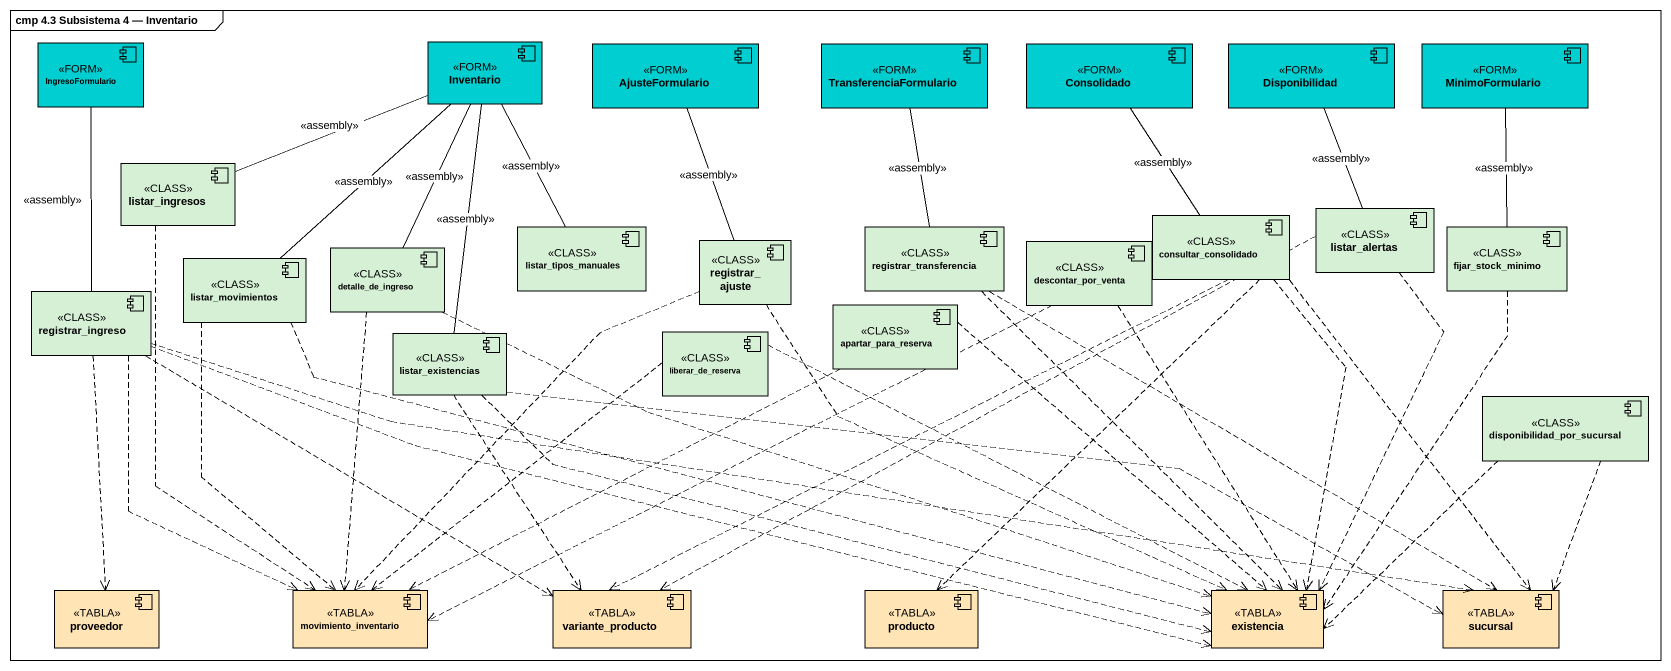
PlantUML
@startuml
mainframe cmp 4.3 Subsistema 4 — Inventario
component IngresoFormulario <<FORM>> #00CED1
component Inventario <<FORM>> #00CED1
component AjusteFormulario <<FORM>> #00CED1
component TransferenciaFormulario <<FORM>> #00CED1
component Consolidado <<FORM>> #00CED1
component Disponibilidad <<FORM>> #00CED1
component MinimoFormulario <<FORM>> #00CED1
component listar_ingresos <<CLASS>> #D6F0D6
component consultar_consolidado <<CLASS>> #D6F0D6
component listar_alertas <<CLASS>> #D6F0D6
component listar_movimientos <<CLASS>> #D6F0D6
component detalle_de_ingreso <<CLASS>> #D6F0D6
component listar_tipos_manuales <<CLASS>> #D6F0D6
component registrar_ajuste <<CLASS>> #D6F0D6
component registrar_transferencia <<CLASS>> #D6F0D6
component descontar_por_venta <<CLASS>> #D6F0D6
component fijar_stock_minimo <<CLASS>> #D6F0D6
component registrar_ingreso <<CLASS>> #D6F0D6
component apartar_para_reserva <<CLASS>> #D6F0D6
component listar_existencias <<CLASS>> #D6F0D6
component liberar_de_reserva <<CLASS>> #D6F0D6
component disponibilidad_por_sucursal <<CLASS>> #D6F0D6
component proveedor <<TABLA>> #FFE4B5
component movimiento_inventario <<TABLA>> #FFE4B5
component variante_producto <<TABLA>> #FFE4B5
component producto <<TABLA>> #FFE4B5
component existencia <<TABLA>> #FFE4B5
component sucursal <<TABLA>> #FFE4B5
IngresoFormulario -- registrar_ingreso : <<assembly>>
Inventario -left- listar_ingresos : <<assembly>>
Inventario -- listar_movimientos : <<assembly>>
Inventario -- detalle_de_ingreso : <<assembly>>
Inventario -- listar_tipos_manuales : <<assembly>>
Inventario -- listar_existencias : <<assembly>>
AjusteFormulario -- registrar_ajuste : <<assembly>>
TransferenciaFormulario -- registrar_transferencia : <<assembly>>
Consolidado -- consultar_consolidado : <<assembly>>
Disponibilidad -- listar_alertas : <<assembly>>
MinimoFormulario -- fijar_stock_minimo : <<assembly>>
listar_ingresos ..> movimiento_inventario
consultar_consolidado ..> variante_producto
consultar_consolidado ..> producto
consultar_consolidado ..> existencia
consultar_consolidado ..> sucursal
listar_alertas .left.> variante_producto
listar_alertas ..> existencia
listar_movimientos ..> movimiento_inventario
listar_movimientos .right.> existencia
detalle_de_ingreso ..> movimiento_inventario
detalle_de_ingreso .right.> existencia
registrar_ajuste ..> movimiento_inventario
registrar_ajuste ..> existencia
registrar_transferencia ..> existencia
registrar_transferencia ..> sucursal
descontar_por_venta .left.> movimiento_inventario
descontar_por_venta ..> existencia
fijar_stock_minimo ..> existencia
registrar_ingreso ..> proveedor
registrar_ingreso ..> movimiento_inventario
registrar_ingreso .right.> variante_producto
registrar_ingreso .right.> existencia
registrar_ingreso .right.> sucursal
apartar_para_reserva .left.> movimiento_inventario
apartar_para_reserva ..> existencia
listar_existencias ..> variante_producto
listar_existencias .right.> existencia
listar_existencias .right.> sucursal
liberar_de_reserva ..> movimiento_inventario
liberar_de_reserva .right.> existencia
disponibilidad_por_sucursal ..> existencia
disponibilidad_por_sucursal ..> sucursal
@enduml
